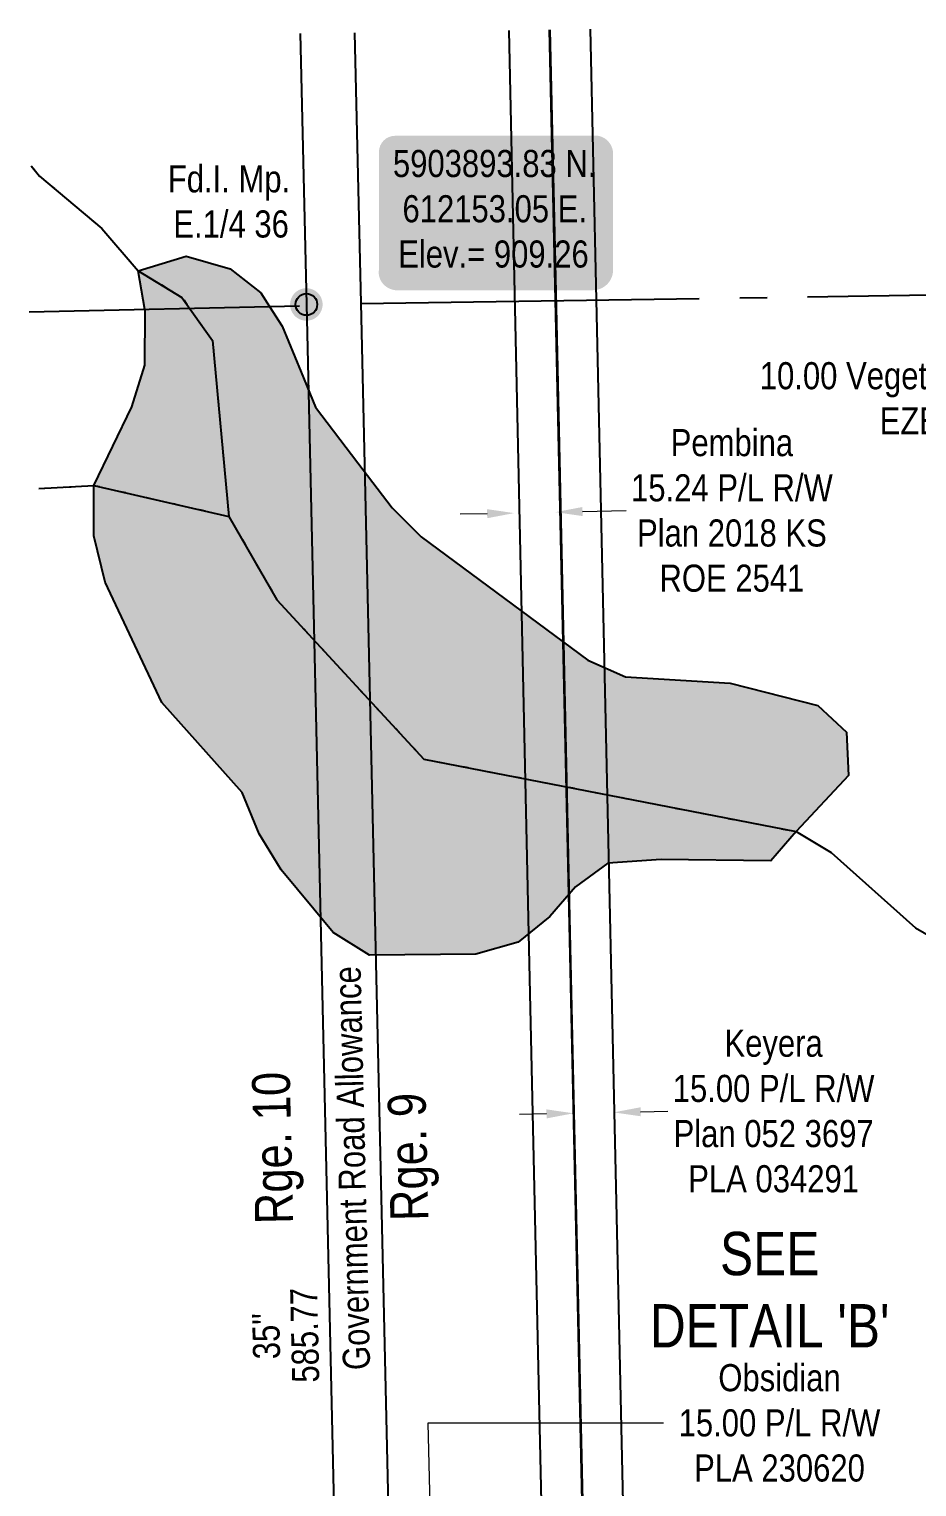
# Model space of a CAD drawing. Extents: x 610284 to 614883, y 5902184 to 5905806.
# Drawn here: x 612051 to 612378, y 5903458 to 5903995 of the extents above; entities that cross this region are included whole.
import ezdxf
from ezdxf.enums import TextEntityAlignment as Align

# ---------------------------------------------------------------- set-up
doc = ezdxf.new("R2010")
doc.units = 0
doc.header["$LTSCALE"] = 5
doc.linetypes.add('foc-QUARTERLINE', pattern=[33, 25, -3, 2, -3])
doc.linetypes.add('foc-WHEELTRACKS', pattern=[2, 0.4, -1.6])
for name, color, linetype, lineweight in [('C-RW-T', 13, 'Continuous', 9), ('F-EZE-T', 190, 'Continuous', 9), ('F-RW-T', 190, 'Continuous', 9)]:
    doc.layers.add(name, color=color, linetype=linetype, lineweight=lineweight)
for name, color, linetype in [('D-TXT', 6, 'Continuous'), ('DETAIL-T', 7, 'Continuous'), ('F-RW', 190, 'Continuous'), ('L-BD', 7, 'Continuous'), ('L-MON', 1, 'Continuous'), ('L-ROAD-T', 7, 'Continuous'), ('L-SEC', 7, 'Continuous'), ('L-SECQ', 8, 'foc-QUARTERLINE'), ('T-WATER', 160, 'Continuous'), ('T-WATER-H', 133, 'Continuous'), ('T-WATER-P3', 160, 'foc-WHEELTRACKS')]:
    doc.layers.add(name, color=color, linetype=linetype)
doc.styles.add('80', font='ARIALN.TTF', dxfattribs={"height": 10})
doc.styles.add('80CG', font='ARIALN.TTF', dxfattribs={"height": 10})
doc.styles.add('80L', font='ARIALN.TTF', dxfattribs={"height": 10})
doc.styles.add('foc-LtypeFont', font='ARIALN.TTF', dxfattribs={"height": 7.35})
doc.linetypes.add('foc-TOPO-flowdirection-NOLINE', pattern='A,0,[">",foc-LtypeFont,S=0.3,R=0,X=0,Y=-0.945],-20,[">",foc-LtypeFont,S=0.3,R=0,X=0,Y=-0.945],0', length=20)
doc.dimstyles.new('Compass 5 000', dxfattribs={"dimscale": 5, "dimtxt": 9, "dimasz": 2, "dimexe": 0.2, "dimexo": 0.0625, "dimgap": 0.5, "dimtad": 0, "dimtih": 1, "dimtoh": 1, "dimzin": 0, "dimdsep": 46, "dimtxsty": '80CG', "dimcen": 0.1, "dimse1": 1, "dimse2": 1, "dimclrd": 256, "dimclrt": 256, "dimaunit": 1, "dimadec": 4, "dimazin": 0, "dimtfac": 0.06, "dimtofl": 0, "dimtmove": 0, "dimatfit": 1, "dimfxl": 0.2, "dimtolj": 1, "dimtzin": 0, "dimlwd": -1, "dimarcsym": 0})

# ---------------------------------------------------------------- blocks, each defined once
blk = doc.blocks.new('*D457')
at = {"layer": 'F-EZE-T', "transparency": 16777216}
for p, q in [((612484.49, 5903867.47), (612474.49, 5903867.47)), ((612505.75, 5903846.54), (612484.49, 5903867.47)), ((612527.14, 5903825.49), (612534.26, 5903818.47))]:
    blk.add_line(p, q, dxfattribs=at)
for points in [[(612506.92, 5903847.73), (612504.58, 5903845.36), (612512.88, 5903839.53)], [(612528.31, 5903826.68), (612525.97, 5903824.3), (612520.01, 5903832.51)]]:
    blk.add_solid(points, dxfattribs=at)
at = {"layer": 'F-EZE-T', "transparency": 16777216, "insert": (612396.56, 5903867.47), "char_height": 10, "attachment_point": 5, "style": '80CG'}
blk.add_mtext('\\A1;Fortis\\P10.00 Vegetation Control R/W\\PEZE 870409', dxfattribs=at)
blk = doc.blocks.new('*D459')
at = {"layer": 'F-RW-T', "transparency": 16777216}
for p, q in [((612241.72, 5903595.18), (612231.72, 5903594.95)), ((612276.48, 5903595.96), (612286.5, 5903596.18))]:
    blk.add_line(p, q, dxfattribs=at)
for points in [[(612241.68, 5903596.84), (612241.75, 5903593.51), (612251.71, 5903595.4)], [(612276.44, 5903597.62), (612276.52, 5903594.29), (612266.48, 5903595.73)]]:
    blk.add_solid(points, dxfattribs=at)
at = {"layer": 'F-RW-T', "transparency": 16777216, "insert": (612325.58, 5903596.18), "char_height": 10, "attachment_point": 5, "style": '80CG'}
blk.add_mtext('\\A1;Keyera\\P15.00 P/L R/W\\PPlan 052 3697\\PPLA 034291', dxfattribs=at)
blk = doc.blocks.new('*D460')
at = {"layer": 'F-RW-T', "transparency": 16777216}
for p, q in [((612219.8, 5903816.63), (612209.8, 5903816.4)), ((612255.03, 5903817.42), (612271.09, 5903817.78))]:
    blk.add_line(p, q, dxfattribs=at)
for points in [[(612219.76, 5903818.3), (612219.83, 5903814.96), (612229.79, 5903816.85)], [(612254.99, 5903819.09), (612255.06, 5903815.75), (612245.03, 5903817.2)]]:
    blk.add_solid(points, dxfattribs=at)
at = {"layer": 'F-RW-T', "transparency": 16777216, "insert": (612310.18, 5903817.78), "char_height": 10, "attachment_point": 5, "style": '80CG'}
blk.add_mtext('\\A1;Pembina\\P15.24 P/L R/W\\PPlan 2018 KS\\PROE 2541', dxfattribs=at)
blk = doc.blocks.new('fdia')
at = {"color": 255, "const_width": 1}
blk.add_lwpolyline([(-0.5, 0, 1), (0.5, 0, 1)], format="xyb", close=True, dxfattribs=at)
blk = doc.blocks.new('Fdiaa')
blk.add_blockref('fdia', (0, 0))
blk = doc.blocks.new('fdib')
at = {"color": 1, "const_width": 1.6}
blk.add_lwpolyline([(-0.4, 0, 1), (0.4, 0, 1)], format="xyb", close=True, dxfattribs=at)
at = {"color": 1}
blk.add_circle((0, 0), 0.8, dxfattribs=at)
blk = doc.blocks.new('Fdibb')
blk.add_blockref('fdib', (0, 0))
blk = doc.blocks.new('fdicc')
for name in ['Fdibb', 'Fdiaa']:
    blk.add_blockref(name, (0, 0))
blk = doc.blocks.new('FDI')
blk.add_blockref('fdicc', (0, 0))
blk = doc.blocks.new('*U441')
h = blk.add_hatch(color=254)
edge = h.paths.add_edge_path()
edge.add_line((-36.5, -28.5), (36.5, -28.5))
edge.add_arc((36.5, -22.5), 6, 270, 360)
edge.add_line((42.5, -22.5), (42.5, 21))
edge.add_arc((36.5, 21), 6, 0, 90)
edge.add_line((36.5, 27), (-36.5, 27))
edge.add_arc((-36.5, 21), 6, 90, 180)
edge.add_line((-42.5, 21), (-42.5, -22.5))
edge.add_arc((-36.5, -22.5), 6, 180, 270)
at = {"color": 1, "flags": 128}
blk.add_lwpolyline([(-36.5, -28.5, 3, 3, 0), (36.5, -28.5, 3, 3, 0.414214), (42.5, -22.5, 3, 3, 0), (42.5, 21, 3, 0, 0.414214), (36.5, 27, 0, 0, 0), (-36.5, 27, 0, 0, 0.414214), (-42.5, 21, 0, 0, 0), (-42.5, -22.5, 0, 3, 0.414214)], format="xyseb", close=True, dxfattribs=at)
blk.add_lwpolyline([(-32.54, -17.59, 0, 10, 0), (0, 0, 5, 5, 0)], format="xyseb", dxfattribs=at)
at = {"color": 1, "style": '80'}
blk.add_attdef('ENTER_TEXT_001', (-35.99, -5), '', height=10, dxfattribs=at)

msp = doc.modelspace()

# ---------------------------------------------------------------- hatches: boundary and pattern name
at = {"layer": 'T-WATER-H'}
h = msp.add_hatch(color=256, dxfattribs=at)
h.dxf.hatch_style = 1
h.paths.add_polyline_path([(612215.616, 5903654.135), (612176.339, 5903653.787), (612163.006, 5903662.127), (612155.807, 5903670.746), (612143.74, 5903685.189), (612135.581, 5903698.464), (612129.309, 5903713.717), (612099.648, 5903746.93), (612078.763, 5903791.305), (612074.56, 5903808.424), (612074.585, 5903827.086), (612088.672, 5903856.083), (612093.42, 5903871.438), (612093.48, 5903891.454), (612093.389, 5903891.998), (612091.005, 5903906.263), (612108.728, 5903911.606), (612124.913, 5903906.925), (612136.25, 5903898.088), (612139.475, 5903893.028), (612144.102, 5903885.767), (612151.111, 5903868.835), (612156.461, 5903855.91), (612172.034, 5903835.44), (612184.728, 5903818.755), (612195.425, 5903808.129), (612256.945, 5903762.565), (612270.939, 5903756.433), (612309.499, 5903754.154), (612341.859, 5903745.801), (612352.429, 5903736.071), (612353.227, 5903720.052), (612333.872, 5903699.346), (612324.556, 5903688.582), (612284.107, 5903688.998), (612264.342, 5903687.632), (612252.386, 5903678.95), (612242.953, 5903668.022), (612231.302, 5903658.567)])

# ---------------------------------------------------------------- linework, layer by layer
at = {"layer": 'C-RW-T'}
for p, q in [((612284.973, 5903481.116), (612197.89, 5903481.116)), ((612197.89, 5903481.116), (612200.858, 5903359.178))]:
    msp.add_line(p, q, dxfattribs=at)
at = {"layer": 'F-RW'}
for points in [[(612222.544, 5902186.126), (612220.219, 5902284.932), (612219.465, 5902316.964), (612219.13, 5902331.2), (612211.473, 5902656.597), (612211.218, 5902667.453), (612208.623, 5902777.743), (612207.723, 5902814.437), (612208.869, 5902839.224), (612208.625, 5902849.23), (612208.402, 5902858.375), (612207.91, 5902878.508), (612202.734, 5903090.522), (612198.104, 5903280.158), (612197.86, 5903290.166), (612197.56, 5903302.434), (612197.42, 5903308.171), (612197.229, 5903316.02), (612195.412, 5903390.435), (612240.238, 5903435.968), (612239.886, 5903451.904), (612235.251, 5903661.771), (612230.034, 5903897.997), (612227.893, 5903994.947)], [(612237.773, 5902186.484), (612235.372, 5902288.535), (612234.708, 5902316.752), (612234.336, 5902332.551), (612226.733, 5902655.682), (612226.302, 5902674), (612223.853, 5902778.101), (612222.948, 5902813.88), (612224.112, 5902839.057), (612223.854, 5902849.602), (612223.631, 5902858.747), (612223.14, 5902878.879), (612217.964, 5903090.894), (612213.334, 5903280.53), (612213.09, 5903290.537), (612212.79, 5903302.806), (612212.65, 5903308.543), (612212.458, 5903316.392), (612210.799, 5903384.35), (612255.61, 5903429.868), (612255.116, 5903452.24), (612250.481, 5903662.108), (612245.264, 5903898.333), (612243.125, 5903995.18)], [(612237.773, 5902186.484), (612235.372, 5902288.535), (612234.708, 5902316.752), (612234.336, 5902332.551), (612226.733, 5902655.682), (612226.558, 5902663.143), (612223.853, 5902778.101), (612224.863, 5902815.598), (612224.112, 5902839.057), (612223.854, 5902849.602), (612223.631, 5902858.747), (612223.14, 5902878.879), (612217.964, 5903090.894), (612213.334, 5903280.53), (612213.09, 5903290.537), (612212.79, 5903302.806), (612212.65, 5903308.543), (612212.458, 5903316.392), (612210.799, 5903384.35), (612255.61, 5903429.868), (612255.116, 5903452.24), (612250.481, 5903662.108), (612245.264, 5903898.333), (612243.125, 5903995.18)], [(612221.747, 5902926.103), (612217.965, 5903090.852), (612213.334, 5903280.506), (612213.09, 5903290.517), (612212.651, 5903308.512), (612212.463, 5903316.193), (612212.017, 5903334.457), (612211.975, 5903336.203), (612211.754, 5903345.227), (612211.608, 5903351.202), (612210.799, 5903384.35), (612255.368, 5903429.964), (612249.932, 5903676.107), (612245.088, 5903895.424), (612242.885, 5903995.176)], [(612257.878, 5903995.406), (612260.084, 5903895.549), (612270.499, 5903423.961), (612225.931, 5903378.352), (612226.002, 5903375.443), (612226.584, 5903351.581), (612226.729, 5903345.639), (612226.95, 5903336.581), (612227.262, 5903323.798), (612227.65, 5903309.76), (612228.067, 5903290.827), (612228.31, 5903280.848), (612232.938, 5903091.171), (612236.96, 5902926.333)]]:
    msp.add_lwpolyline(points, dxfattribs=at)
at = {"layer": 'L-BD'}
for p, q in [((612150.708, 5903993.765), (612153.053, 5903893.828)), ((612170.816, 5903994.073), (612173.157, 5903894.3))]:
    msp.add_line(p, q, dxfattribs=at)
at = {"layer": 'L-SEC'}
for p, q in [((612153.053, 5903893.828), (612171.395, 5903089.845)), ((612173.157, 5903894.287), (612191.499, 5903090.304))]:
    msp.add_line(p, q, dxfattribs=at)
at = {"layer": 'L-SECQ', "flags": 128}
for points in [[(612173.16, 5903894.136), (612940.425, 5903905.878)], [(612150.531, 5903893.216), (612050.695, 5903890.99)]]:
    msp.add_lwpolyline(points, dxfattribs=at)
at = {"layer": 'T-WATER'}
msp.add_lwpolyline([(612215.616, 5903654.135), (612176.339, 5903653.787), (612163.006, 5903662.127), (612155.807, 5903670.746), (612143.74, 5903685.189), (612135.581, 5903698.464), (612129.309, 5903713.717), (612099.648, 5903746.93), (612078.763, 5903791.305), (612074.56, 5903808.424), (612074.585, 5903827.086), (612088.672, 5903856.083), (612093.42, 5903871.438), (612093.48, 5903891.454), (612093.389, 5903891.998), (612091.005, 5903906.263), (612108.728, 5903911.606), (612124.913, 5903906.925), (612136.25, 5903898.088), (612139.475, 5903893.028), (612144.102, 5903885.767), (612151.111, 5903868.835), (612156.461, 5903855.91), (612172.034, 5903835.44), (612184.728, 5903818.755), (612195.425, 5903808.129), (612256.945, 5903762.565), (612270.939, 5903756.433), (612309.499, 5903754.154), (612341.859, 5903745.801), (612352.429, 5903736.071), (612353.227, 5903720.052), (612333.872, 5903699.346), (612324.556, 5903688.582), (612284.107, 5903688.998), (612264.342, 5903687.632), (612252.386, 5903678.95), (612242.953, 5903668.022), (612231.302, 5903658.567), (612215.616, 5903654.135)], close=True, dxfattribs=at)
msp.add_lwpolyline([(612333.872, 5903699.346), (612346.868, 5903691.639), (612377.97, 5903663.857), (612406.769, 5903647.197)], dxfattribs=at)
at = {"layer": 'T-WATER-P3'}
msp.add_line((612074.585, 5903827.086), (612124.444, 5903815.626), dxfattribs=at)
at = {"layer": 'T-WATER-P3', "linetype": 'foc-TOPO-flowdirection-NOLINE'}
msp.add_line((612074.585, 5903827.086), (612124.444, 5903815.626), dxfattribs=at)
at = {"layer": 'T-WATER-P3', "flags": 128}
for points in [[(612051.489, 5903944.915), (612054.556, 5903941.194), (612077.483, 5903921.86), (612091.005, 5903906.263)], [(612091.005, 5903906.263), (612107.086, 5903896.433), (612118.388, 5903880.552), (612124.444, 5903815.626)], [(612054.262, 5903825.869), (612074.585, 5903827.086)], [(612124.444, 5903815.626), (612142.206, 5903784.855), (612196.391, 5903726.094), (612333.872, 5903699.346)]]:
    msp.add_lwpolyline(points, dxfattribs=at)
at = {"layer": 'T-WATER-P3', "linetype": 'foc-TOPO-flowdirection-NOLINE', "flags": 128}
for points in [[(612051.489, 5903944.915), (612054.556, 5903941.194), (612077.483, 5903921.86), (612091.005, 5903906.263)], [(612091.005, 5903906.263), (612107.086, 5903896.433), (612118.388, 5903880.552), (612124.444, 5903815.626)], [(612054.262, 5903825.869), (612074.585, 5903827.086)], [(612124.444, 5903815.626), (612142.206, 5903784.855), (612196.391, 5903726.094), (612333.872, 5903699.346)]]:
    msp.add_lwpolyline(points, dxfattribs=at)

# ---------------------------------------------------------------- block references
at = {"layer": 'DETAIL-T'}
ref = msp.add_blockref('*U441', (612222.326, 5903929.079), dxfattribs=dict(at, xscale=0.99961588, yscale=0.99961588, zscale=0.99961588))
ref.add_attrib('ENTER_TEXT_001', '5903893.83 N.', (612185.021, 5903940.847), dxfattribs={"layer": '0', "color": 1, "height": 9.99616, "style": '80'})
ref.add_attrib('ENTER_TEXT_002', '612153.05 E.', (612188.543, 5903924.146), dxfattribs={"layer": '0', "color": 1, "height": 9.99616, "style": '80'})
ref.add_attrib('ENTER_TEXT_003', 'Elev.= 909.26', (612186.964, 5903907.445), dxfattribs={"layer": '0', "color": 1, "height": 9.99616, "style": '80'})
at = {"layer": 'L-MON', "xscale": 4.999999999999974, "yscale": 4.999999999999974, "zscale": 4.999999999999974}
msp.add_blockref('FDI', (612153.053, 5903893.828), dxfattribs=at)

# ---------------------------------------------------------------- texts
at = {"layer": 'C-RW-T', "insert": (612327.75, 5903481.116), "char_height": 9.99616, "attachment_point": 5, "style": '80CG', "bg_fill": 3, "box_fill_scale": 1.1, "bg_fill_color": 256, "bg_fill_true_color": 13158600, "bg_fill_transparency": 0}
msp.add_mtext('\\A1;Obsidian\\P15.00 P/L R/W\\PPLA 230620', dxfattribs=at)
at = {"layer": 'D-TXT', "color": 3, "char_height": 14.0054, "attachment_point": 1, "rotation": 91.30391, "style": '80L'}
for s, width, insert in [('Rge. 10', 73.81195, (612134.186, 5903554.349)), ('Rge. 9', 63.91019, (612184.111, 5903555.509))]:
    msp.add_mtext_dynamic_manual_height_columns(s, width=width, gutter_width=47.537, heights=[0], dxfattribs=dict(at, insert=insert))
at = {"layer": 'L-BD', "style": '80L'}
for s, p in [('585.77', (612152.434, 5903513.511)), ("35''", (612138.193, 5903513.187))]:
    msp.add_text(s, height=9.9962, rotation=91.3031, dxfattribs=at).set_placement(p, align=Align.MIDDLE)
at = {"layer": 'L-MON', "insert": (612100.821, 5903945.184), "char_height": 9.99616, "attachment_point": 1, "style": '80L'}
msp.add_mtext_dynamic_manual_height_columns('\\pi1.0784;Fd.I. Mp.\\P\\pi3.1172;E.1/4 36', width=44.3292, gutter_width=50, heights=[0], dxfattribs=at)
at = {"layer": 'L-ROAD-T', "style": '80L'}
msp.add_text('Government Road Allowance', height=10.00384, rotation=91.358, dxfattribs=at).set_placement((612169.844, 5903575.149), align=Align.MIDDLE_CENTER)

# ---------------------------------------------------------------- dimensions: what is measured, and where the dimension line sits
at = {"layer": 'F-EZE-T'}
dim = msp.add_linear_dim(base=(612512.879, 5903839.527), p1=(612425.865, 5903736.874), p2=(612418.732, 5903743.896), angle=135.4481, text='Fortis\\P10.00 Vegetation Control R/W\\PEZE 870409', dimstyle='Compass 5 000', dxfattribs=at)
dim.commit()
dim.dimension.update_dxf_attribs({"geometry": '*D457', "text_midpoint": (612396.559, 5903867.474), "dimtype": 161})
at = {"layer": 'F-RW-T'}
dim = msp.add_linear_dim(base=(612245.03, 5903817.196), p1=(612232.11, 5903713.758), p2=(612247.346, 5903714.1), angle=1.28711, text='Pembina\\P15.24 P/L R/W\\PPlan 2018 KS\\PROE 2541', dimstyle='Compass 5 000', dxfattribs=at)
dim.commit()
dim.dimension.update_dxf_attribs({"geometry": '*D460', "text_midpoint": (612310.175, 5903817.782), "dimtype": 161})
dim = msp.add_linear_dim(base=(612266.48, 5903595.733), p1=(612252.792, 5903547.437), p2=(612267.558, 5903547.769), angle=1.28658, text='Keyera\\P15.00 P/L R/W\\PPlan 052 3697\\PPLA 034291', dimstyle='Compass 5 000', override={"dimtxt": 10}, dxfattribs=at)
dim.commit()
dim.dimension.update_dxf_attribs({"geometry": '*D459', "text_midpoint": (612325.584, 5903596.182), "dimtype": 161})

# ---------------------------------------------------------------- next in the draw order: linework, layer by layer
at = {"layer": 'T-WATER-P3', "linetype": 'foc-TOPO-flowdirection-NOLINE', "flags": 128}
msp.add_lwpolyline([(612333.872, 5903699.346), (612346.868, 5903691.639), (612377.97, 5903663.857), (612406.769, 5903647.197), (612422.132, 5903641.261), (612434.322, 5903630.228), (612467.809, 5903628.914), (612474.263, 5903626.648), (612485.368, 5903617.097), (612528.196, 5903543.432), (612540.062, 5903528.704), (612562.383, 5903523.837), (612575.649, 5903519.072), (612588.71, 5903510.729), (612635.679, 5903467.061), (612651.769, 5903459.525), (612672.259, 5903459.648), (612694.181, 5903465.005), (612702.375, 5903467.007), (612702.328, 5903465.94), (612701.699, 5903451.457), (612706.428, 5903435.533), (612718.654, 5903407.048), (612726.685, 5903394.789), (612746.195, 5903371.072), (612805.359, 5903322.693), (612824.379, 5903300.464), (612847.184, 5903281.425), (612861.779, 5903274.645), (612874.167, 5903281.606), (612884.155, 5903297.063), (612910.642, 5903306.053), (612926.348, 5903301.784), (612939.75, 5903295.173), (612950.195, 5903285.853), (612958.343, 5903274.012), (612973.928, 5903269.8), (612985.676, 5903261.565), (613002.442, 5903258.439), (613014.431, 5903249.966), (613031.881, 5903246.417)], dxfattribs=at)

# ---------------------------------------------------------------- next in the draw order: texts
at = {"layer": 'DETAIL-T', "color": 3, "insert": (612324.118, 5903530.324), "char_height": 15.9939, "width": 90.19241, "attachment_point": 5, "style": '80CG', "bg_fill": 3, "box_fill_scale": 1.2, "bg_fill_color": 256, "bg_fill_transparency": 0}
msp.add_mtext("SEE\\PDETAIL 'B'", dxfattribs=at)

doc.saveas('drawing.dxf')
